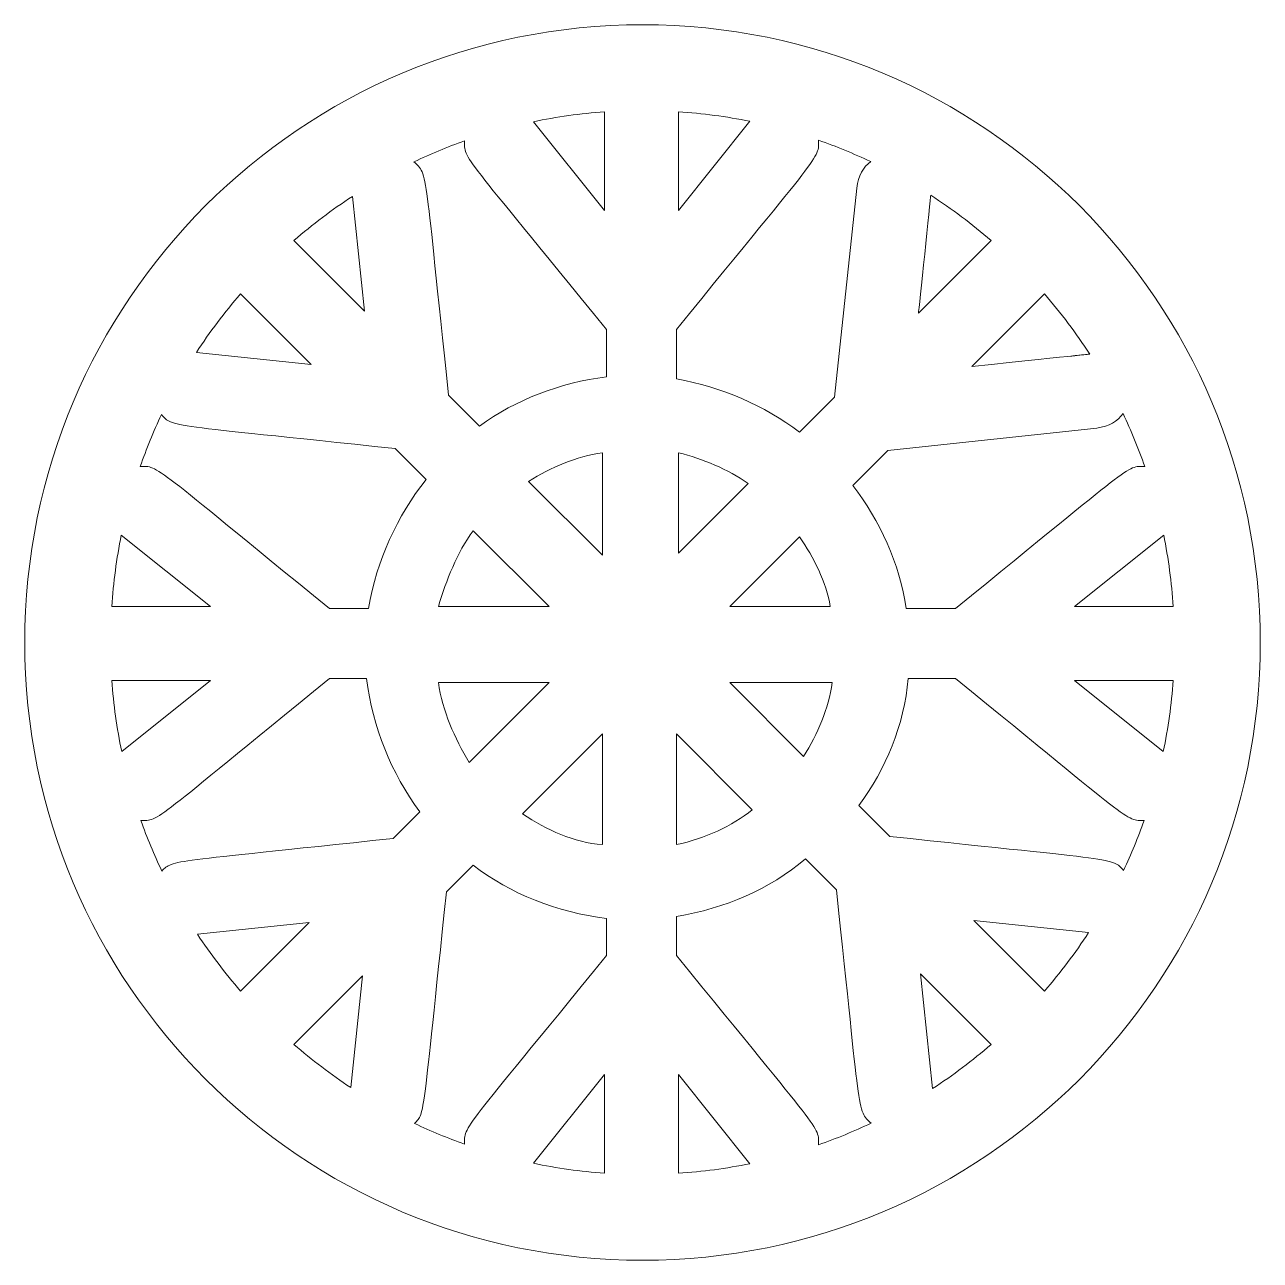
# Model space of a CAD drawing. Header units: inches. Extents: x 0.05 to 4.05, y 0.05 to 4.05.
import ezdxf

# ---------------------------------------------------------------- set-up
doc = ezdxf.new("R2010")
doc.units = ezdxf.units.IN
doc.header["$MEASUREMENT"] = 0
doc.layers.add('_U+0421_U+043B_U+043E_U+0439 1', color=7, linetype='Continuous')

msp = doc.modelspace()

# ---------------------------------------------------------------- linework, layer by layer
at = {"layer": '_U+0421_U+043B_U+043E_U+0439 1', "color": 12, "lineweight": 9, "true_color": 0xe30613}
for points, knots in [([(2.05, 4.05), (0.9454, 4.05), (0.05, 3.1546), (0.05, 2.05), (0.05, 0.9465), (0.9449, 0.05), (2.05, 0.05), (3.1546, 0.05), (4.05, 0.9454), (4.05, 2.05), (4.05, 3.1546), (3.1546, 4.05), (2.05, 4.05)], [0, 0, 0, 0, 1, 1, 1, 2, 2, 2, 3, 3, 3, 4, 4, 4, 4]), ([(1.9271, 3.7679), (1.9271, 3.7679), (1.9271, 3.4483), (1.9271, 3.4483), (1.9271, 3.4483), (1.6969, 3.7361), (1.6969, 3.7361), (1.7723, 3.7517), (1.8492, 3.7624), (1.9271, 3.7679)], [0, 0, 0, 0, 1, 1, 1, 2, 2, 2, 3, 3, 3, 3]), ([(2.1663, 3.7683), (2.2445, 3.7631), (2.3217, 3.7527), (2.3975, 3.7373), (2.3975, 3.7373), (2.1663, 3.4483), (2.1663, 3.4483), (2.1663, 3.4483), (2.1663, 3.7683), (2.1663, 3.7683)], [0, 0, 0, 0, 1, 1, 1, 2, 2, 2, 3, 3, 3, 3]), ([(1.9338, 2.9102), (1.781, 2.8903), (1.6415, 2.8371), (1.5219, 2.7508), (1.5219, 2.7508), (1.4223, 2.8504), (1.4223, 2.8504), (1.3438, 3.5781), (1.3565, 3.5655), (1.3101, 3.6061), (1.3634, 3.6315), (1.418, 3.6541), (1.4737, 3.6738), (1.4722, 3.6147), (1.4676, 3.6367), (1.9338, 3.063), (1.9338, 3.063), (1.9338, 2.9102), (1.9338, 2.9102), (1.9338, 2.9102), (1.9338, 2.9102), (1.9338, 2.9102)], [0, 0, 0, 0, 1, 1, 1, 2, 2, 2, 3, 3, 3, 4, 4, 4, 5, 5, 5, 6, 6, 6, 7, 7, 7, 7]), ([(2.1596, 3.063), (2.627, 3.6383), (2.6224, 3.6157), (2.6197, 3.6761), (2.6772, 3.656), (2.7337, 3.6329), (2.7888, 3.6067), (2.7648, 3.5892), (2.7474, 3.5611), (2.7441, 3.5213), (2.7441, 3.5213), (2.6711, 2.8438), (2.6711, 2.8438), (2.6711, 2.8438), (2.5581, 2.7309), (2.5581, 2.7309), (2.4452, 2.8172), (2.3057, 2.877), (2.1596, 2.9036), (2.1596, 2.9036), (2.1596, 3.063), (2.1596, 3.063), (2.1596, 3.063), (2.1596, 3.063), (2.1596, 3.063)], [0, 0, 0, 0, 1, 1, 1, 2, 2, 2, 3, 3, 3, 4, 4, 4, 5, 5, 5, 6, 6, 6, 7, 7, 7, 8, 8, 8, 8]), ([(1.1108, 3.4942), (1.1108, 3.4942), (1.1499, 3.1228), (1.1499, 3.1228), (1.1499, 3.1228), (0.9216, 3.3511), (0.9216, 3.3511), (0.9817, 3.4034), (1.045, 3.4511), (1.1108, 3.4942)], [0, 0, 0, 0, 1, 1, 1, 2, 2, 2, 3, 3, 3, 3]), ([(2.9834, 3.4979), (3.0513, 3.4539), (3.1165, 3.405), (3.1784, 3.3511), (3.1784, 3.3511), (2.9434, 3.1161), (2.9434, 3.1161), (2.9443, 3.1243), (2.9829, 3.4897), (2.9834, 3.4979)], [0, 0, 0, 0, 1, 1, 1, 2, 2, 2, 3, 3, 3, 3]), ([(0.7489, 3.1784), (0.7489, 3.1784), (0.9772, 2.9501), (0.9772, 2.9501), (0.9772, 2.9501), (0.6059, 2.9892), (0.6059, 2.9892), (0.6489, 3.055), (0.6966, 3.1183), (0.7489, 3.1784)], [0, 0, 0, 0, 1, 1, 1, 2, 2, 2, 3, 3, 3, 3]), ([(3.4978, 2.9835), (3.2597, 2.9586), (3.8418, 3.0198), (3.1161, 2.9434), (3.1161, 2.9434), (3.3511, 3.1784), (3.3511, 3.1784), (3.4049, 3.1165), (3.4538, 3.0514), (3.4978, 2.9835)], [0, 0, 0, 0, 1, 1, 1, 2, 2, 2, 3, 3, 3, 3]), ([(0.4928, 2.7878), (0.5303, 2.7454), (0.5056, 2.758), (1.2496, 2.6777), (1.2496, 2.6777), (1.3492, 2.5781), (1.3492, 2.5781), (1.2562, 2.4585), (1.1898, 2.319), (1.1632, 2.1596), (1.1632, 2.1596), (1.037, 2.1596), (1.037, 2.1596), (0.4618, 2.627), (0.4843, 2.6224), (0.4239, 2.6197), (0.4439, 2.6769), (0.4668, 2.733), (0.4928, 2.7878)], [0, 0, 0, 0, 1, 1, 1, 2, 2, 2, 3, 3, 3, 4, 4, 4, 5, 5, 5, 6, 6, 6, 6]), ([(3.5213, 2.7442), (3.5603, 2.749), (3.588, 2.767), (3.6056, 2.7911), (3.6322, 2.7353), (3.6557, 2.678), (3.6761, 2.6197), (3.6169, 2.6224), (3.6413, 2.6295), (3.063, 2.1596), (3.063, 2.1596), (2.9036, 2.1596), (2.9036, 2.1596), (2.8836, 2.3058), (2.8172, 2.4452), (2.7309, 2.5582), (2.7309, 2.5582), (2.8438, 2.6711), (2.8438, 2.6711), (2.8438, 2.6711), (3.5213, 2.7442), (3.5213, 2.7442)], [0, 0, 0, 0, 1, 1, 1, 2, 2, 2, 3, 3, 3, 4, 4, 4, 5, 5, 5, 6, 6, 6, 7, 7, 7, 7]), ([(1.9205, 2.3323), (1.9205, 2.3323), (1.6813, 2.5714), (1.6813, 2.5714), (1.7544, 2.6179), (1.8341, 2.6512), (1.9205, 2.6644), (1.9205, 2.6644), (1.9205, 2.3323), (1.9205, 2.3323)], [0, 0, 0, 0, 1, 1, 1, 2, 2, 2, 3, 3, 3, 3]), ([(2.1662, 2.339), (2.1662, 2.339), (2.1662, 2.6644), (2.1662, 2.6644), (2.2459, 2.6445), (2.3257, 2.6113), (2.3921, 2.5648), (2.3921, 2.5648), (2.1662, 2.339), (2.1662, 2.339)], [0, 0, 0, 0, 1, 1, 1, 2, 2, 2, 3, 3, 3, 3]), ([(1.7478, 2.1663), (1.7478, 2.1663), (1.3891, 2.1663), (1.3891, 2.1663), (1.4156, 2.2526), (1.4488, 2.339), (1.502, 2.412), (1.502, 2.412), (1.7478, 2.1663), (1.7478, 2.1663)], [0, 0, 0, 0, 1, 1, 1, 2, 2, 2, 3, 3, 3, 3]), ([(0.3627, 2.3975), (0.3627, 2.3975), (0.6517, 2.1662), (0.6517, 2.1662), (0.6517, 2.1662), (0.3317, 2.1662), (0.3317, 2.1662), (0.3369, 2.2445), (0.3473, 2.3217), (0.3627, 2.3975)], [0, 0, 0, 0, 1, 1, 1, 2, 2, 2, 3, 3, 3, 3]), ([(2.5582, 2.3921), (2.6047, 2.3257), (2.6445, 2.246), (2.6578, 2.1663), (2.6578, 2.1663), (2.3323, 2.1663), (2.3323, 2.1663), (2.3323, 2.1663), (2.5582, 2.3921), (2.5582, 2.3921)], [0, 0, 0, 0, 1, 1, 1, 2, 2, 2, 3, 3, 3, 3]), ([(3.7683, 2.1663), (3.7683, 2.1663), (3.4483, 2.1663), (3.4483, 2.1663), (3.4483, 2.1663), (3.7373, 2.3975), (3.7373, 2.3975), (3.7527, 2.3217), (3.7631, 2.2445), (3.7683, 2.1663)], [0, 0, 0, 0, 1, 1, 1, 2, 2, 2, 3, 3, 3, 3]), ([(0.3321, 1.9271), (0.3321, 1.9271), (0.6517, 1.9271), (0.6517, 1.9271), (0.6517, 1.9271), (0.3639, 1.6968), (0.3639, 1.6968), (0.3483, 1.7723), (0.3376, 1.8492), (0.3321, 1.9271)], [0, 0, 0, 0, 1, 1, 1, 2, 2, 2, 3, 3, 3, 3]), ([(0.4938, 1.3102), (0.4684, 1.3635), (0.4459, 1.418), (0.4262, 1.4737), (0.4853, 1.4722), (0.4633, 1.4676), (1.037, 1.9338), (1.037, 1.9338), (1.1566, 1.9338), (1.1566, 1.9338), (1.1765, 1.7743), (1.2363, 1.6282), (1.3293, 1.502), (1.3293, 1.502), (1.2429, 1.4157), (1.2429, 1.4157), (0.5106, 1.3367), (0.5335, 1.3483), (0.4938, 1.3102)], [0, 0, 0, 0, 1, 1, 1, 2, 2, 2, 3, 3, 3, 4, 4, 4, 5, 5, 5, 6, 6, 6, 6]), ([(1.7478, 1.9205), (1.7478, 1.9205), (1.4887, 1.6614), (1.4887, 1.6614), (1.4422, 1.7411), (1.4023, 1.8275), (1.3891, 1.9205), (1.3891, 1.9205), (1.7478, 1.9205), (1.7478, 1.9205)], [0, 0, 0, 0, 1, 1, 1, 2, 2, 2, 3, 3, 3, 3]), ([(2.6644, 1.9205), (2.6512, 1.8341), (2.6179, 1.7544), (2.5714, 1.6813), (2.5714, 1.6813), (2.3323, 1.9205), (2.3323, 1.9205), (2.3323, 1.9205), (2.6644, 1.9205), (2.6644, 1.9205)], [0, 0, 0, 0, 1, 1, 1, 2, 2, 2, 3, 3, 3, 3]), ([(3.6072, 1.3122), (3.5697, 1.3546), (3.5944, 1.342), (2.8504, 1.4223), (2.8504, 1.4223), (2.7508, 1.5219), (2.7508, 1.5219), (2.8371, 1.6415), (2.8969, 1.781), (2.9102, 1.9338), (2.9102, 1.9338), (3.063, 1.9338), (3.063, 1.9338), (3.6378, 1.4668), (3.6147, 1.4722), (3.6738, 1.4737), (3.6544, 1.4187), (3.6322, 1.3648), (3.6072, 1.3122)], [0, 0, 0, 0, 1, 1, 1, 2, 2, 2, 3, 3, 3, 4, 4, 4, 5, 5, 5, 6, 6, 6, 6]), ([(3.7361, 1.6968), (3.7361, 1.6968), (3.4483, 1.9271), (3.4483, 1.9271), (3.4483, 1.9271), (3.7679, 1.9271), (3.7679, 1.9271), (3.7624, 1.8492), (3.7517, 1.7723), (3.7361, 1.6968)], [0, 0, 0, 0, 1, 1, 1, 2, 2, 2, 3, 3, 3, 3]), ([(1.9205, 1.7544), (1.9205, 1.7544), (1.9205, 1.3957), (1.9205, 1.3957), (1.8275, 1.4023), (1.7411, 1.4422), (1.6614, 1.4953), (1.6614, 1.4953), (1.9205, 1.7544), (1.9205, 1.7544)], [0, 0, 0, 0, 1, 1, 1, 2, 2, 2, 3, 3, 3, 3]), ([(2.1596, 1.7544), (2.1596, 1.7544), (2.4054, 1.5086), (2.4054, 1.5086), (2.3389, 1.4555), (2.2526, 1.4156), (2.1596, 1.3957), (2.1596, 1.3957), (2.1596, 1.7544), (2.1596, 1.7544)], [0, 0, 0, 0, 1, 1, 1, 2, 2, 2, 3, 3, 3, 3]), ([(1.9337, 1.037), (1.4667, 0.4622), (1.4722, 0.4853), (1.4737, 0.4262), (1.4188, 0.4456), (1.3649, 0.4678), (1.3123, 0.4928), (1.3471, 0.5298), (1.3362, 0.5062), (1.4156, 1.2429), (1.4156, 1.2429), (1.502, 1.3293), (1.502, 1.3293), (1.6215, 1.2363), (1.7743, 1.1765), (1.9337, 1.1566), (1.9337, 1.1566), (1.9337, 1.037), (1.9337, 1.037), (1.9337, 1.037), (1.9337, 1.037), (1.9337, 1.037)], [0, 0, 0, 0, 1, 1, 1, 2, 2, 2, 3, 3, 3, 4, 4, 4, 5, 5, 5, 6, 6, 6, 7, 7, 7, 7]), ([(2.6197, 0.4239), (2.6223, 0.4831), (2.6295, 0.4587), (2.1596, 1.037), (2.1596, 1.037), (2.1596, 1.1632), (2.1596, 1.1632), (2.319, 1.1898), (2.4585, 1.2496), (2.5781, 1.3492), (2.5781, 1.3492), (2.6777, 1.2496), (2.6777, 1.2496), (2.7562, 0.5218), (2.7435, 0.5345), (2.79, 0.4939), (2.7345, 0.4675), (2.6777, 0.4442), (2.6197, 0.4239)], [0, 0, 0, 0, 1, 1, 1, 2, 2, 2, 3, 3, 3, 4, 4, 4, 5, 5, 5, 6, 6, 6, 6]), ([(0.6095, 1.1053), (0.6095, 1.1053), (0.9706, 1.1433), (0.9706, 1.1433), (0.9706, 1.1433), (0.7489, 0.9216), (0.7489, 0.9216), (0.698, 0.9801), (0.6515, 1.0414), (0.6095, 1.1053)], [0, 0, 0, 0, 1, 1, 1, 2, 2, 2, 3, 3, 3, 3]), ([(3.3511, 0.9216), (3.3511, 0.9216), (3.1228, 1.1499), (3.1228, 1.1499), (3.1228, 1.1499), (3.4941, 1.1108), (3.4941, 1.1108), (3.4511, 1.045), (3.4034, 0.9817), (3.3511, 0.9216)], [0, 0, 0, 0, 1, 1, 1, 2, 2, 2, 3, 3, 3, 3]), ([(1.1053, 0.6095), (1.0414, 0.6515), (0.9801, 0.698), (0.9216, 0.7489), (0.9216, 0.7489), (1.1433, 0.9706), (1.1433, 0.9706), (1.1433, 0.9706), (1.1053, 0.6095), (1.1053, 0.6095)], [0, 0, 0, 0, 1, 1, 1, 2, 2, 2, 3, 3, 3, 3]), ([(2.9892, 0.6058), (2.9892, 0.6058), (2.9501, 0.9772), (2.9501, 0.9772), (2.9501, 0.9772), (3.1784, 0.7489), (3.1784, 0.7489), (3.1183, 0.6966), (3.055, 0.6489), (2.9892, 0.6058)], [0, 0, 0, 0, 1, 1, 1, 2, 2, 2, 3, 3, 3, 3]), ([(1.9271, 0.3321), (1.8492, 0.3376), (1.7723, 0.3483), (1.6969, 0.3639), (1.6969, 0.3639), (1.9271, 0.6517), (1.9271, 0.6517), (1.9271, 0.6517), (1.9271, 0.3321), (1.9271, 0.3321)], [0, 0, 0, 0, 1, 1, 1, 2, 2, 2, 3, 3, 3, 3]), ([(2.1662, 0.3317), (2.1662, 0.3317), (2.1662, 0.6517), (2.1662, 0.6517), (2.1662, 0.6517), (2.3974, 0.3627), (2.3974, 0.3627), (2.3217, 0.3473), (2.2445, 0.3369), (2.1662, 0.3317)], [0, 0, 0, 0, 1, 1, 1, 2, 2, 2, 3, 3, 3, 3])]:
    msp.add_open_spline(points, degree=3, knots=knots, dxfattribs=at)

doc.saveas('drawing.dxf')
